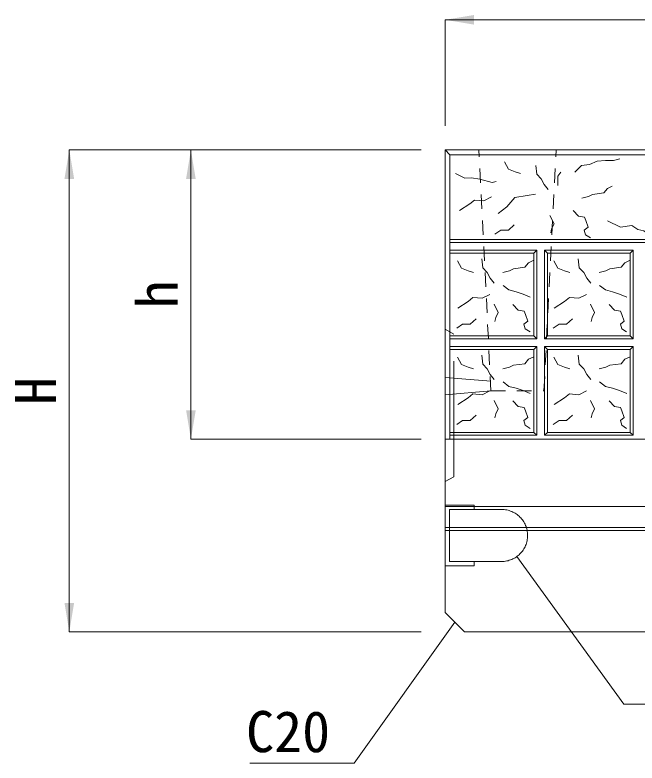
# Model space of a CAD drawing. Units: millimetres at full size; details may follow other scales. Extents: x 199178 to 219083, y 873019 to 880494.
# Drawn here: x 201233 to 201878, y 878437 to 879213 of the extents above; entities that cross this region are included whole.
import ezdxf
from ezdxf.enums import TextEntityAlignment as Align

# ---------------------------------------------------------------- set-up
doc = ezdxf.new("R2010")
doc.units = ezdxf.units.MM
doc.header["$LTSCALE"] = 20
doc.linetypes.add('DASHED_SPACED', pattern=[12, 6, -6])
doc.linetypes.add('USER1', pattern=[1.35, 0.75, -0.6])
for name, color, linetype, lineweight in [('0_2', 7, 'Continuous', 13), ('ピンジョイント', 1, 'Continuous', 13), ('フランジ', 7, 'Continuous', 13), ('寸法線', 7, 'Continuous', 13), ('引出線', 4, 'Continuous', 13)]:
    doc.layers.add(name, color=color, linetype=linetype, lineweight=lineweight)
doc.styles.add('ＭＳ ゴシック', font='')
doc.styles.get('ＭＳ ゴシック').set_extended_font_data('MS Gothic')

# ---------------------------------------------------------------- blocks, each defined once
blk = doc.blocks.new('filled_arrow')
at = {"color": 0, "linetype": 'Continuous', "lineweight": -2}
blk.add_solid([(7.5, 1.25), (0, 0), (7.5, -1.25)], dxfattribs=at)

msp = doc.modelspace()

# ---------------------------------------------------------------- linework, layer by layer
at = {"layer": '0_2'}
for p, q in [((201679.05, 878592.97), (201679.05, 879072.97)), ((201679.05, 879072.97), (203677.05, 879072.97)), ((201679.05, 879072.97), (201684.05, 879067.97)), ((201684.05, 878772.97), (201684.05, 879067.97)), ((201684.05, 879067.97), (203672.05, 879067.97)), ((201684.05, 878979.97), (201921.05, 878979.97)), ((201684.05, 878976.97), (201924.05, 878976.97)), ((201684.05, 878968.97), (201774.05, 878968.97)), ((201771.05, 878965.97), (201774.05, 878968.97)), ((201774.05, 878876.97), (201774.05, 878968.97)), ((201782.05, 878876.97), (201782.05, 878968.97)), ((201782.05, 878968.97), (201874.05, 878968.97)), ((201785.05, 878965.97), (201782.05, 878968.97)), ((201871.05, 878965.97), (201874.05, 878968.97)), ((201874.05, 878876.97), (201874.05, 878968.97)), ((201684.05, 878965.97), (201771.05, 878965.97)), ((201771.05, 878879.97), (201771.05, 878965.97)), ((201785.05, 878879.97), (201785.05, 878965.97)), ((201785.05, 878965.97), (201871.05, 878965.97)), ((201871.05, 878879.97), (201871.05, 878965.97)), ((201684.05, 878879.97), (201771.05, 878879.97)), ((201684.05, 878876.97), (201774.05, 878876.97)), ((201774.05, 878876.97), (201771.05, 878879.97)), ((201782.05, 878876.97), (201785.05, 878879.97)), ((201782.05, 878876.97), (201874.05, 878876.97)), ((201785.05, 878879.97), (201871.05, 878879.97)), ((201874.05, 878876.97), (201871.05, 878879.97)), ((201684.05, 878868.97), (201774.05, 878868.97)), ((201684.05, 878865.97), (201771.05, 878865.97)), ((201771.05, 878865.97), (201774.05, 878868.97)), ((201771.05, 878779.97), (201771.05, 878865.97)), ((201774.05, 878776.97), (201774.05, 878868.97)), ((201782.05, 878776.97), (201782.05, 878868.97)), ((201782.05, 878868.97), (201874.05, 878868.97)), ((201785.05, 878865.97), (201782.05, 878868.97)), ((201785.05, 878779.97), (201785.05, 878865.97)), ((201785.05, 878865.97), (201871.05, 878865.97)), ((201871.05, 878865.97), (201874.05, 878868.97)), ((201871.05, 878779.97), (201871.05, 878865.97)), ((201874.05, 878776.97), (201874.05, 878868.97)), ((201679.05, 878772.97), (203677.05, 878772.97)), ((201684.05, 878779.97), (201771.05, 878779.97)), ((201684.05, 878776.97), (201774.05, 878776.97)), ((201774.05, 878776.97), (201771.05, 878779.97)), ((201782.05, 878776.97), (201785.05, 878779.97)), ((201782.05, 878776.97), (201874.05, 878776.97)), ((201785.05, 878779.97), (201871.05, 878779.97)), ((201874.05, 878776.97), (201871.05, 878779.97)), ((201679.05, 878702.97), (203677.05, 878702.97)), ((201679.05, 878681.22), (203677.05, 878681.22)), ((201679.05, 878677.97), (203677.05, 878677.97)), ((201679.05, 878592.97), (201699.05, 878572.97)), ((201699.05, 878572.97), (203657.05, 878572.97))]:
    msp.add_line(p, q, dxfattribs=at)
at = {"layer": '0_2', "linetype": 'USER1'}
for p, q in [((201726.55, 878822.97), (201714.05, 879072.97)), ((201781.55, 878822.97), (201794.05, 879072.97)), ((201726.55, 878822.97), (201781.55, 878822.97))]:
    msp.add_line(p, q, dxfattribs=at)
at = {"layer": '0_2'}
for points in [[(201740.45, 879060.56), (201744.61, 879053.05), (201751.53, 879050.28), (201757.27, 879048.5)], [(201813.44, 879049.88), (201820.36, 879056.8), (201828.86, 879057.99), (201836.77, 879061.35), (201845.28, 879061.94), (201853.78, 879061.94), (201860.11, 879063.92)], [(201773.09, 879057), (201774.08, 879047.71), (201778.63, 879042.97), (201781.79, 879037.04), (201785.94, 879031.9)], [(201689.82, 879048.7), (201699.32, 879043.56), (201706.44, 879044.15), (201715.14, 879042.77), (201727.8, 879039.21), (201731.95, 879040.2)], [(201796.03, 879036.25), (201795.83, 879045.73), (201799, 879049.88)], [(201820.75, 879023.01), (201827.87, 879024.79), (201831.83, 879026.76), (201843.7, 879028.34), (201847.45, 879032.89), (201852.4, 879035.26)], [(201727.2, 879024.19), (201719.29, 879020.24), (201709.6, 879021.03), (201704.46, 879017.08), (201693.98, 879010.16)], [(201733.93, 879007.2), (201743.03, 879014.11), (201751.33, 879023.8), (201764.19, 879025.58), (201772.69, 879027.16)], [(201811.85, 879010.16), (201817.19, 879004.43), (201823.52, 879003.24), (201824.91, 878999.88), (201827.28, 878992.97), (201823.32, 878989.8), (201824.71, 878985.06), (201829.65, 878981.7)], [(201787.72, 879005.02), (201792.08, 878996.33), (201789.5, 878990.99), (201788.51, 878986.84)], [(201847.45, 878999.49), (201860.9, 878992.97), (201872.77, 878994.74), (201878.9, 878990.59), (201885.23, 878989.01), (201891.95, 878983.68)], [(201750.74, 878995.34), (201744.61, 878989.8), (201736.7, 878989.8), (201730.57, 878985.65)], [(201717.16, 878959.91), (201718.15, 878950.62), (201722.7, 878945.88), (201725.86, 878939.95), (201730.01, 878934.81)], [(201817.16, 878959.91), (201818.15, 878950.62), (201822.7, 878945.88), (201825.86, 878939.95), (201830.01, 878934.81)], [(201691.68, 878957.84), (201695.84, 878950.33), (201702.76, 878947.57), (201708.5, 878945.79)], [(201738.74, 878945.84), (201745.86, 878947.62), (201749.82, 878949.6), (201761.69, 878951.18), (201765.44, 878955.73), (201770.39, 878958.1)], [(201791.68, 878957.84), (201795.84, 878950.33), (201802.76, 878947.57), (201808.5, 878945.79)], [(201838.74, 878945.84), (201845.86, 878947.62), (201849.82, 878949.6), (201861.69, 878951.18), (201865.44, 878955.73), (201870.39, 878958.1)], [(201739.26, 878932.43), (201745.2, 878927.69), (201752.52, 878925.71), (201759.83, 878923.34), (201767.35, 878920.18)], [(201839.26, 878932.43), (201845.2, 878927.69), (201852.52, 878925.71), (201859.83, 878923.34), (201867.35, 878920.18)], [(201725.48, 878923.01), (201717.57, 878919.06), (201707.88, 878919.85), (201702.74, 878915.9), (201692.25, 878908.98)], [(201825.48, 878923.01), (201817.57, 878919.06), (201807.88, 878919.85), (201802.74, 878915.9), (201792.25, 878908.98)], [(201729.75, 878913.04), (201734.1, 878904.34), (201731.53, 878899.01), (201730.54, 878894.86)], [(201749.28, 878912.56), (201754.62, 878906.83), (201760.95, 878905.64), (201762.33, 878902.28), (201764.7, 878895.36), (201760.75, 878892.2), (201762.13, 878887.46), (201767.08, 878884.1)], [(201829.75, 878913.04), (201834.1, 878904.34), (201831.53, 878899.01), (201830.54, 878894.86)], [(201849.28, 878912.56), (201854.62, 878906.83), (201860.95, 878905.64), (201862.33, 878902.28), (201864.7, 878895.36), (201860.75, 878892.2), (201862.13, 878887.46), (201867.08, 878884.1)], [(201711.17, 878897.73), (201705.04, 878892.2), (201697.13, 878892.2), (201691, 878888.05)], [(201811.17, 878897.73), (201805.04, 878892.2), (201797.13, 878892.2), (201791, 878888.05)], [(201717.16, 878859.91), (201718.15, 878850.62), (201722.7, 878845.88), (201725.86, 878839.95), (201730.01, 878834.81)], [(201738.74, 878845.84), (201745.86, 878847.62), (201749.82, 878849.6), (201761.69, 878851.18), (201765.44, 878855.73), (201770.39, 878858.1)], [(201817.16, 878859.91), (201818.15, 878850.62), (201822.7, 878845.88), (201825.86, 878839.95), (201830.01, 878834.81)], [(201838.74, 878845.84), (201845.86, 878847.62), (201849.82, 878849.6), (201861.69, 878851.18), (201865.44, 878855.73), (201870.39, 878858.1)], [(201691.68, 878857.84), (201695.84, 878850.33), (201702.76, 878847.57), (201708.5, 878845.79)], [(201791.68, 878857.84), (201795.84, 878850.33), (201802.76, 878847.57), (201808.5, 878845.79)], [(201739.26, 878832.43), (201745.2, 878827.69), (201752.52, 878825.71), (201759.83, 878823.34), (201767.35, 878820.18)], [(201839.26, 878832.43), (201845.2, 878827.69), (201852.52, 878825.71), (201859.83, 878823.34), (201867.35, 878820.18)], [(201725.48, 878823.01), (201717.57, 878819.06), (201707.88, 878819.85), (201702.74, 878815.9), (201692.25, 878808.98)], [(201825.48, 878823.01), (201817.57, 878819.06), (201807.88, 878819.85), (201802.74, 878815.9), (201792.25, 878808.98)], [(201729.75, 878813.04), (201734.1, 878804.34), (201731.53, 878799.01), (201730.54, 878794.86)], [(201749.28, 878812.56), (201754.62, 878806.83), (201760.95, 878805.64), (201762.33, 878802.28), (201764.7, 878795.36), (201760.75, 878792.2), (201762.13, 878787.46), (201767.08, 878784.1)], [(201829.75, 878813.04), (201834.1, 878804.34), (201831.53, 878799.01), (201830.54, 878794.86)], [(201849.28, 878812.56), (201854.62, 878806.83), (201860.95, 878805.64), (201862.33, 878802.28), (201864.7, 878795.36), (201860.75, 878792.2), (201862.13, 878787.46), (201867.08, 878784.1)], [(201711.17, 878797.73), (201705.04, 878792.2), (201697.13, 878792.2), (201691, 878788.05)], [(201811.17, 878797.73), (201805.04, 878792.2), (201797.13, 878792.2), (201791, 878788.05)]]:
    msp.add_lwpolyline(points, dxfattribs=at)
at = {"layer": 'ピンジョイント', "linetype": 'DASHED_SPACED'}
for p, q in [((201679.05, 878886.97), (201688.05, 878881.97)), ((201688.05, 878733.97), (201688.05, 878881.97)), ((201726.55, 878832.97), (201679.05, 878836.97)), ((201679.05, 878818.97), (201726.55, 878822.97)), ((201679.05, 878728.97), (201688.05, 878733.97))]:
    msp.add_line(p, q, dxfattribs=at)
at = {"layer": 'フランジ', "linetype": 'DASHED_SPACED'}
for p, q in [((201679.05, 878704.47), (201709.05, 878704.47)), ((201709.05, 878699.97), (201709.05, 878704.47)), ((201683.55, 878645.97), (201683.55, 878699.97)), ((201683.55, 878699.97), (201737.55, 878699.97)), ((201679.05, 878641.47), (201709.05, 878641.47)), ((201683.55, 878645.97), (201737.55, 878645.97)), ((201709.05, 878641.47), (201709.05, 878645.97))]:
    msp.add_line(p, q, dxfattribs=at)
msp.add_arc((201737.55, 878672.97), 27, 270, 90, dxfattribs=at)
at = {"layer": '寸法線'}
for p, q in [((201679.05, 879208.02), (203677.05, 879208.02)), ((201679.05, 879097.97), (201679.05, 879208.02)), ((201289.21, 879072.97), (201289.21, 878572.97)), ((201654.05, 879072.97), (201289.21, 879072.97)), ((201415.33, 879072.97), (201415.33, 878772.97)), ((201654.05, 879072.97), (201415.33, 879072.97)), ((201654.05, 878772.97), (201415.33, 878772.97)), ((201654.05, 878572.97), (201289.21, 878572.97))]:
    msp.add_line(p, q, dxfattribs=at)
at = {"layer": '引出線'}
for points in [[(201753.41, 878651.11), (201864.53, 878497.96), (202293.61, 878497.96)], [(201689.05, 878582.97), (201584.74, 878436.87), (201476.59, 878436.87)]]:
    msp.add_lwpolyline(points, dxfattribs=at)

# ---------------------------------------------------------------- block references
at = {"layer": '寸法線', "xscale": 4, "yscale": 4}
msp.add_blockref('filled_arrow', (201679.05, 879208.02), dxfattribs=at)
for p, rotation in [((201289.21, 879072.97), 270), ((201415.33, 879072.97), 270), ((201415.33, 878772.97), 90), ((201289.21, 878572.97), 90)]:
    msp.add_blockref('filled_arrow', p, dxfattribs=dict(at, rotation=rotation))
at = {"layer": '引出線', "xscale": 0.16, "yscale": 0.16}
for p, rotation in [((201753.41, 878651.11), 306), ((201689.05, 878582.97), 234.5)]:
    msp.add_blockref('filled_arrow', p, dxfattribs=dict(at, rotation=rotation))

# ---------------------------------------------------------------- texts
at = {"layer": '寸法線', "style": 'ＭＳ ゴシック'}
for s, p in [('h', (201380.33, 878922.97)), ('H', (201254.21, 878822.97))]:
    msp.add_text(s, height=42.72, rotation=90, dxfattribs=at).set_placement(p, align=Align.MIDDLE_CENTER)
at = {"layer": '引出線', "style": 'ＭＳ ゴシック'}
msp.add_text('C20', height=42.72, dxfattribs=at).set_placement((201559.74, 878490.87), align=Align.TOP_RIGHT)

doc.saveas('drawing.dxf')
